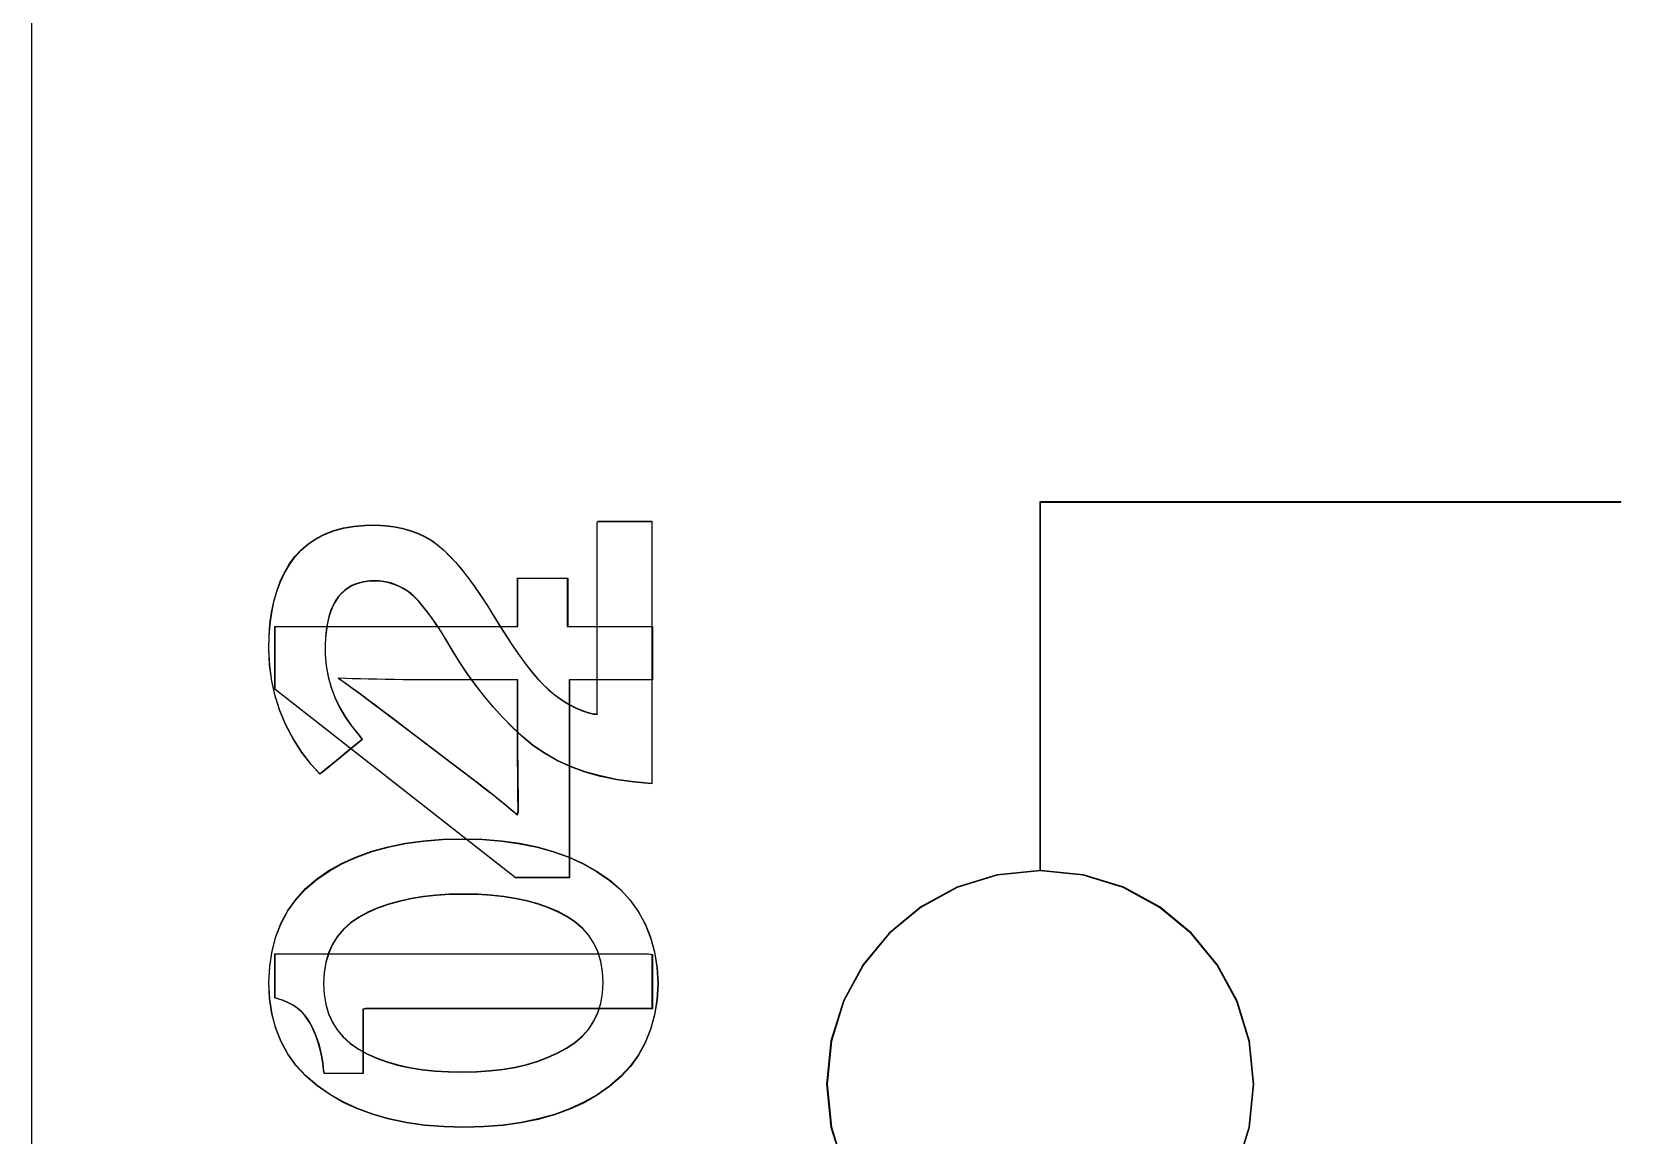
# Model space of a CAD drawing. Extents: x 1 to 47.7, y 0.2 to 35.
# Drawn here: x 34.5485 to 34.958, y 14.8725 to 15.1567 of the extents above; entities that cross this region are included whole.
import ezdxf

# ---------------------------------------------------------------- set-up
doc = ezdxf.new("R2010")
doc.units = 0
doc.header["$MEASUREMENT"] = 0
for name, color, linetype in [('5_1___24__TARGET_LEDS___12', 7, 'CONTINUOUS'), ('6_2___8__INDEPENDENT_INPUT', 7, 'CONTINUOUS'), ('6_3___8__OPTOISO_INDEPENDE', 7, 'CONTINUOUS'), ('6_4___24__OPTOISO_INDEPEND', 7, 'CONTINUOUS'), ('6_5___8__INDEPENDENT_INPUT', 7, 'CONTINUOUS'), ('6_6___8__INDEPENDENT_INPUT', 7, 'CONTINUOUS'), ('6_7___8__OPTOISO_INDEPENDE', 7, 'CONTINUOUS'), ('6_8___8__OPTOISO_INDEPENDE', 7, 'CONTINUOUS'), ('7_0_____DWG', 7, 'CONTINUOUS')]:
    doc.layers.add(name, color=color, linetype=linetype)

msp = doc.modelspace()

# ---------------------------------------------------------------- linework, layer by layer
at = {"layer": '5_1___24__TARGET_LEDS___12'}
for points in [[(34.80842, 14.94072), (34.80842, 15.03572), (34.95803, 15.03572)], [(34.68655, 15.00352), (34.70839, 15.00352), (34.70839, 14.98983), (34.68703, 14.98983), (34.68703, 14.93886), (34.67312, 14.93886), (34.61121, 14.98737), (34.61121, 15.00352), (34.67373, 15.00352), (34.67373, 15.016), (34.68655, 15.016), (34.68655, 15.00352)], [(34.85908, 14.86431), (34.86229, 14.87463), (34.8634, 14.88571), (34.86229, 14.89679), (34.85908, 14.90712), (34.85402, 14.91646), (34.8473, 14.92461), (34.83917, 14.93132), (34.82983, 14.9364), (34.8195, 14.9396), (34.80842, 14.94072), (34.79733, 14.9396), (34.787, 14.9364), (34.77765, 14.93132), (34.76951, 14.92461), (34.7628, 14.91646), (34.75772, 14.90712), (34.75452, 14.89679), (34.7534, 14.88571), (34.75452, 14.87463), (34.75772, 14.86431)]]:
    msp.add_lwpolyline(points, dxfattribs=at)
for points in [[(34.62756, 14.99023), (34.62869, 14.98943), (34.62989, 14.98858), (34.63114, 14.98768), (34.63247, 14.98671), (34.63386, 14.98569), (34.63531, 14.98461), (34.63683, 14.98348), (34.63841, 14.98229), (34.63942, 14.98152), (34.64129, 14.9801), (34.64442, 14.97773), (34.64834, 14.97475), (34.65257, 14.97154), (34.65663, 14.96847), (34.66004, 14.96588), (34.66231, 14.96415), (34.66323, 14.96346), (34.66475, 14.9623), (34.66621, 14.96116), (34.6676, 14.96006), (34.66892, 14.95899), (34.67019, 14.95796), (34.67138, 14.95695), (34.67251, 14.95597), (34.67358, 14.95503), (34.67387, 14.95587), (34.67386, 14.95748), (34.67386, 14.95915), (34.67384, 14.96088), (34.67383, 14.96268), (34.67381, 14.96455), (34.67378, 14.96648), (34.67376, 14.96847), (34.67373, 14.97), (34.67373, 14.97118), (34.67373, 14.97353), (34.67373, 14.97665), (34.67373, 14.98014), (34.67373, 14.9836), (34.67373, 14.98663), (34.67373, 14.98884), (34.67373, 14.98982), (34.67291, 14.98983), (34.67021, 14.98983), (34.66616, 14.98983), (34.66135, 14.98983), (34.65632, 14.98983), (34.65167, 14.98983), (34.64795, 14.98983), (34.64573, 14.98983), (34.64431, 14.98985), (34.64192, 14.98988), (34.63962, 14.98992), (34.6374, 14.98996), (34.63526, 14.99001), (34.63321, 14.99006), (34.63125, 14.99011), (34.62936, 14.99017)], [(34.70839, 14.90513), (34.70554, 14.90513), (34.69795, 14.90513), (34.68709, 14.90513), (34.67441, 14.90513), (34.66136, 14.90513), (34.64941, 14.90513), (34.64, 14.90513), (34.6346, 14.90513), (34.63386, 14.90496), (34.63386, 14.90375), (34.63386, 14.90165), (34.63386, 14.89897), (34.63386, 14.89605), (34.63386, 14.89321), (34.63386, 14.89077), (34.63386, 14.88907), (34.63386, 14.88843), (34.63347, 14.88843), (34.63245, 14.88843), (34.63099, 14.88843), (34.62928, 14.88843), (34.62752, 14.88843), (34.62591, 14.88843), (34.62465, 14.88843), (34.62392, 14.88843), (34.62375, 14.8893), (34.62355, 14.89099), (34.62329, 14.89262), (34.62297, 14.89419), (34.62258, 14.89571), (34.62212, 14.89716), (34.6216, 14.89856), (34.62101, 14.8999), (34.62036, 14.90118), (34.61966, 14.90237), (34.61885, 14.90344), (34.61795, 14.90441), (34.61695, 14.90527), (34.61584, 14.90602), (34.61464, 14.90667), (34.61334, 14.90721), (34.61194, 14.90764), (34.61121, 14.90793), (34.61121, 14.90876), (34.61121, 14.9102), (34.61121, 14.91203), (34.61121, 14.91402), (34.61121, 14.91596), (34.61121, 14.91763), (34.61121, 14.91879), (34.61121, 14.91922), (34.61492, 14.91922), (34.62482, 14.91922), (34.63898, 14.91922), (34.65551, 14.91922), (34.67253, 14.91922), (34.68811, 14.91922), (34.70038, 14.91922), (34.70742, 14.91922), (34.70839, 14.91908), (34.70839, 14.91806), (34.70839, 14.91628), (34.70839, 14.91402), (34.70839, 14.91156), (34.70839, 14.90916), (34.70839, 14.9071), (34.70839, 14.90567)]]:
    msp.add_lwpolyline(points, close=True, dxfattribs=at)
at = {"layer": '6_2___8__INDEPENDENT_INPUT'}
for points in [[(34.80829, 14.94073), (34.80829, 15.03573), (34.95794, 15.03573)], [(34.85895, 14.86432), (34.86216, 14.87464), (34.86327, 14.88572), (34.86216, 14.89681), (34.85895, 14.90713), (34.85388, 14.91648), (34.84717, 14.92462), (34.83903, 14.93134), (34.82968, 14.93641), (34.81936, 14.93962), (34.80827, 14.94073), (34.79719, 14.93962), (34.78686, 14.93641), (34.77752, 14.93134), (34.76938, 14.92462), (34.76266, 14.91648), (34.75759, 14.90713), (34.75439, 14.89681), (34.75327, 14.88572), (34.75439, 14.87464), (34.75759, 14.86432)]]:
    msp.add_lwpolyline(points, dxfattribs=at)
for points in [[(34.70825, 14.96315), (34.70359, 14.96355), (34.69917, 14.96419), (34.69498, 14.96506), (34.69104, 14.96617), (34.68733, 14.96751), (34.68386, 14.96909), (34.68063, 14.9709), (34.67763, 14.97295), (34.67488, 14.97524), (34.67229, 14.97768), (34.66979, 14.98022), (34.66738, 14.98286), (34.66507, 14.9856), (34.66285, 14.98844), (34.66073, 14.99138), (34.6587, 14.99442), (34.65676, 14.99757), (34.65515, 15.00031), (34.65388, 15.00234), (34.65266, 15.00421), (34.65148, 15.00591), (34.65034, 15.00746), (34.64925, 15.00884), (34.64819, 15.01006), (34.64717, 15.01112), (34.64619, 15.01202), (34.64523, 15.01273), (34.64425, 15.01334), (34.64325, 15.01387), (34.64224, 15.01432), (34.64121, 15.01469), (34.64016, 15.01498), (34.63909, 15.01519), (34.638, 15.01532), (34.6369, 15.01537), (34.63559, 15.01533), (34.63433, 15.01518), (34.63313, 15.01493), (34.632, 15.01457), (34.63095, 15.0141), (34.62995, 15.01353), (34.62903, 15.01286), (34.62818, 15.01208), (34.6274, 15.01118), (34.62666, 15.01012), (34.62602, 15.00892), (34.62546, 15.00758), (34.625, 15.0061), (34.62463, 15.00447), (34.62434, 15.00271), (34.62415, 15.0008), (34.62404, 14.99875), (34.62406, 14.99634), (34.62432, 14.99349), (34.62481, 14.99072), (34.62555, 14.98802), (34.62652, 14.98539), (34.62774, 14.98284), (34.62919, 14.98035), (34.63088, 14.97794), (34.6328, 14.97559), (34.63361, 14.97447), (34.63282, 14.97383), (34.63147, 14.97273), (34.62976, 14.97134), (34.62789, 14.96982), (34.62605, 14.96832), (34.62444, 14.96701), (34.62325, 14.96605), (34.62269, 14.96559), (34.62048, 14.96805), (34.61797, 14.97133), (34.61578, 14.97474), (34.61391, 14.97827), (34.61238, 14.98192), (34.61117, 14.98569), (34.61029, 14.98959), (34.60974, 14.99361), (34.60951, 14.99776), (34.60959, 15.00107), (34.60984, 15.00421), (34.61026, 15.00719), (34.61084, 15.01), (34.61158, 15.01265), (34.61249, 15.01512), (34.61357, 15.01744), (34.61481, 15.01958), (34.61623, 15.02155), (34.61787, 15.02333), (34.61969, 15.02488), (34.6217, 15.02622), (34.62388, 15.02735), (34.62623, 15.02826), (34.62877, 15.02895), (34.63148, 15.02942), (34.63437, 15.02968), (34.63714, 15.02972), (34.63952, 15.02958), (34.64178, 15.0293), (34.64393, 15.02888), (34.64597, 15.02832), (34.64791, 15.02761), (34.64973, 15.02676), (34.65145, 15.02577), (34.65305, 15.02463), (34.65458, 15.0233), (34.65612, 15.02179), (34.65767, 15.0201), (34.65925, 15.01824), (34.66085, 15.01622), (34.66246, 15.01402), (34.6641, 15.01165), (34.66575, 15.00912), (34.66743, 15.00641), (34.6692, 15.0035), (34.67093, 15.00078), (34.67261, 14.99826), (34.67424, 14.99594), (34.67581, 14.99382), (34.67732, 14.99191), (34.67879, 14.9902), (34.68019, 14.98869), (34.68155, 14.98739), (34.68292, 14.98622), (34.68431, 14.98516), (34.68573, 14.98421), (34.68716, 14.98337), (34.68862, 14.98263), (34.6901, 14.98199), (34.6916, 14.98147), (34.69312, 14.98104), (34.69415, 14.98103), (34.69415, 14.98392), (34.69415, 14.98952), (34.69415, 14.99693), (34.69415, 15.00528), (34.69415, 15.01368), (34.69415, 15.02124), (34.69415, 15.02708), (34.69415, 15.03032), (34.69431, 15.03069), (34.69532, 15.03069), (34.69704, 15.03069), (34.69921, 15.03069), (34.7016, 15.03069), (34.70395, 15.03069), (34.706, 15.03069), (34.70751, 15.03069), (34.70823, 15.03069), (34.70825, 15.02919), (34.70825, 15.0235), (34.70825, 15.01468), (34.70825, 15.00393), (34.70825, 14.99244), (34.70825, 14.98142), (34.70825, 14.97207), (34.70825, 14.96558)], [(34.65949, 14.94889), (34.66464, 14.94876), (34.66955, 14.94837), (34.67422, 14.94772), (34.67865, 14.94681), (34.68284, 14.94564), (34.68679, 14.94421), (34.69051, 14.94252), (34.69399, 14.94057), (34.69722, 14.93836), (34.7001, 14.93588), (34.70261, 14.93316), (34.70474, 14.93019), (34.7065, 14.92697), (34.70789, 14.92351), (34.7089, 14.9198), (34.70954, 14.91585), (34.70981, 14.91164), (34.70955, 14.90748), (34.70891, 14.90356), (34.70791, 14.89989), (34.70653, 14.89646), (34.70479, 14.89327), (34.70267, 14.89033), (34.70019, 14.88763), (34.69734, 14.88518), (34.69416, 14.88297), (34.69073, 14.88102), (34.68706, 14.87933), (34.68313, 14.8779), (34.67896, 14.87673), (34.67454, 14.87582), (34.66986, 14.87517), (34.66494, 14.87478), (34.65976, 14.87465), (34.6546, 14.87478), (34.64968, 14.87517), (34.645, 14.87583), (34.64056, 14.87676), (34.63636, 14.87794), (34.6324, 14.87939), (34.62868, 14.88111), (34.6252, 14.88309), (34.62196, 14.88533), (34.61907, 14.88781), (34.61656, 14.89053), (34.61444, 14.89349), (34.61269, 14.89669), (34.61132, 14.90013), (34.61034, 14.90381), (34.60973, 14.90774), (34.60951, 14.9119), (34.60976, 14.9161), (34.61038, 14.92006), (34.61136, 14.92376), (34.61272, 14.92721), (34.61445, 14.93041), (34.61655, 14.93336), (34.61902, 14.93605), (34.62186, 14.9385), (34.62504, 14.94069), (34.62848, 14.94261), (34.63217, 14.94428), (34.6361, 14.94569), (34.64028, 14.94684), (34.64471, 14.94774), (34.64939, 14.94838), (34.65432, 14.94877)], [(34.65976, 14.93467), (34.65614, 14.93459), (34.65268, 14.93437), (34.64936, 14.93401), (34.6462, 14.9335), (34.6432, 14.93284), (34.64034, 14.93204), (34.63764, 14.9311), (34.63509, 14.93), (34.63271, 14.92874), (34.63061, 14.92728), (34.62878, 14.92563), (34.62722, 14.92378), (34.62595, 14.92174), (34.62495, 14.9195), (34.62423, 14.91707), (34.62378, 14.91445), (34.62362, 14.91164), (34.62378, 14.90887), (34.62422, 14.90629), (34.62493, 14.9039), (34.62592, 14.9017), (34.62718, 14.89969), (34.62871, 14.89786), (34.63052, 14.89623), (34.63259, 14.89479), (34.63492, 14.89352), (34.63742, 14.8924), (34.64009, 14.89144), (34.64291, 14.89063), (34.6459, 14.88997), (34.64905, 14.88947), (34.65237, 14.88912), (34.65585, 14.88892), (34.65949, 14.88888), (34.66309, 14.88895), (34.66653, 14.88918), (34.66982, 14.88956), (34.67295, 14.8901), (34.67593, 14.89079), (34.67875, 14.89163), (34.68141, 14.89262), (34.68392, 14.89377), (34.68631, 14.89506), (34.68848, 14.89651), (34.69037, 14.89815), (34.69198, 14.89998), (34.6933, 14.90199), (34.69433, 14.90419), (34.69507, 14.90657), (34.69553, 14.90914), (34.69571, 14.9119), (34.69554, 14.91471), (34.69508, 14.91733), (34.69435, 14.91975), (34.69333, 14.92197), (34.69203, 14.92399), (34.69044, 14.92582), (34.68858, 14.92745), (34.68643, 14.92889), (34.68407, 14.93012), (34.68159, 14.93118), (34.67895, 14.93211), (34.67615, 14.93289), (34.6732, 14.93353), (34.67008, 14.93403), (34.6668, 14.93438), (34.66336, 14.93459)]]:
    msp.add_lwpolyline(points, close=True, dxfattribs=at)
at = {"layer": '6_3___8__OPTOISO_INDEPENDE'}
for points in [[(34.80829, 14.94073), (34.80829, 15.03573), (34.95794, 15.03573)], [(34.85897, 14.86432), (34.86218, 14.87464), (34.86329, 14.88572), (34.86218, 14.89681), (34.85897, 14.90713), (34.8539, 14.91648), (34.84719, 14.92462), (34.83905, 14.93134), (34.82971, 14.93641), (34.81938, 14.93962), (34.80829, 14.94073), (34.79721, 14.93962), (34.78688, 14.93641), (34.77754, 14.93134), (34.7694, 14.92462), (34.76269, 14.91648), (34.75762, 14.90713), (34.75441, 14.89681), (34.7533, 14.88572), (34.75441, 14.87464), (34.75762, 14.86432)]]:
    msp.add_lwpolyline(points, dxfattribs=at)
for points in [[(34.70825, 14.96315), (34.70359, 14.96355), (34.69917, 14.96419), (34.69498, 14.96506), (34.69104, 14.96617), (34.68733, 14.96751), (34.68386, 14.96909), (34.68063, 14.9709), (34.67763, 14.97295), (34.67488, 14.97524), (34.67229, 14.97768), (34.66979, 14.98022), (34.66738, 14.98286), (34.66507, 14.9856), (34.66285, 14.98844), (34.66073, 14.99138), (34.6587, 14.99442), (34.65676, 14.99757), (34.65515, 15.00031), (34.65388, 15.00234), (34.65266, 15.00421), (34.65148, 15.00591), (34.65034, 15.00746), (34.64925, 15.00884), (34.64819, 15.01006), (34.64717, 15.01112), (34.64619, 15.01202), (34.64523, 15.01273), (34.64425, 15.01334), (34.64325, 15.01387), (34.64224, 15.01432), (34.64121, 15.01469), (34.64016, 15.01498), (34.63909, 15.01519), (34.638, 15.01532), (34.6369, 15.01537), (34.63559, 15.01533), (34.63433, 15.01518), (34.63313, 15.01493), (34.632, 15.01457), (34.63095, 15.0141), (34.62995, 15.01353), (34.62903, 15.01286), (34.62818, 15.01208), (34.6274, 15.01118), (34.62666, 15.01012), (34.62602, 15.00892), (34.62546, 15.00758), (34.625, 15.0061), (34.62463, 15.00447), (34.62434, 15.00271), (34.62415, 15.0008), (34.62404, 14.99875), (34.62406, 14.99634), (34.62432, 14.99349), (34.62481, 14.99072), (34.62555, 14.98802), (34.62652, 14.98539), (34.62774, 14.98284), (34.62919, 14.98035), (34.63088, 14.97794), (34.6328, 14.97559), (34.63361, 14.97447), (34.63282, 14.97383), (34.63147, 14.97273), (34.62976, 14.97134), (34.62789, 14.96982), (34.62605, 14.96832), (34.62444, 14.96701), (34.62325, 14.96605), (34.62269, 14.96559), (34.62048, 14.96805), (34.61797, 14.97133), (34.61578, 14.97474), (34.61391, 14.97827), (34.61238, 14.98192), (34.61117, 14.98569), (34.61029, 14.98959), (34.60974, 14.99361), (34.60951, 14.99776), (34.60959, 15.00107), (34.60984, 15.00421), (34.61026, 15.00719), (34.61084, 15.01), (34.61158, 15.01265), (34.61249, 15.01512), (34.61357, 15.01744), (34.61481, 15.01958), (34.61623, 15.02155), (34.61787, 15.02333), (34.61969, 15.02488), (34.6217, 15.02622), (34.62388, 15.02735), (34.62623, 15.02826), (34.62877, 15.02895), (34.63148, 15.02942), (34.63437, 15.02968), (34.63714, 15.02972), (34.63952, 15.02958), (34.64178, 15.0293), (34.64393, 15.02888), (34.64597, 15.02832), (34.64791, 15.02761), (34.64973, 15.02676), (34.65145, 15.02577), (34.65305, 15.02463), (34.65458, 15.0233), (34.65612, 15.02179), (34.65767, 15.0201), (34.65925, 15.01824), (34.66085, 15.01622), (34.66246, 15.01402), (34.6641, 15.01165), (34.66575, 15.00912), (34.66743, 15.00641), (34.6692, 15.0035), (34.67093, 15.00078), (34.67261, 14.99826), (34.67424, 14.99594), (34.67581, 14.99382), (34.67732, 14.99191), (34.67879, 14.9902), (34.68019, 14.98869), (34.68155, 14.98739), (34.68292, 14.98622), (34.68431, 14.98516), (34.68573, 14.98421), (34.68716, 14.98337), (34.68862, 14.98263), (34.6901, 14.98199), (34.6916, 14.98147), (34.69312, 14.98104), (34.69415, 14.98103), (34.69415, 14.98392), (34.69415, 14.98952), (34.69415, 14.99693), (34.69415, 15.00528), (34.69415, 15.01368), (34.69415, 15.02124), (34.69415, 15.02708), (34.69415, 15.03032), (34.69431, 15.03069), (34.69532, 15.03069), (34.69704, 15.03069), (34.69921, 15.03069), (34.7016, 15.03069), (34.70395, 15.03069), (34.706, 15.03069), (34.70751, 15.03069), (34.70823, 15.03069), (34.70825, 15.02919), (34.70825, 15.0235), (34.70825, 15.01468), (34.70825, 15.00393), (34.70825, 14.99244), (34.70825, 14.98142), (34.70825, 14.97207), (34.70825, 14.96558)], [(34.65949, 14.94889), (34.66464, 14.94876), (34.66955, 14.94837), (34.67422, 14.94772), (34.67865, 14.94681), (34.68284, 14.94564), (34.68679, 14.94421), (34.69051, 14.94252), (34.69399, 14.94057), (34.69722, 14.93836), (34.7001, 14.93588), (34.70261, 14.93316), (34.70474, 14.93019), (34.7065, 14.92697), (34.70789, 14.92351), (34.7089, 14.9198), (34.70954, 14.91585), (34.70981, 14.91164), (34.70955, 14.90748), (34.70891, 14.90356), (34.70791, 14.89989), (34.70653, 14.89646), (34.70479, 14.89327), (34.70267, 14.89033), (34.70019, 14.88763), (34.69734, 14.88518), (34.69416, 14.88297), (34.69073, 14.88102), (34.68706, 14.87933), (34.68313, 14.8779), (34.67896, 14.87673), (34.67454, 14.87582), (34.66986, 14.87517), (34.66494, 14.87478), (34.65976, 14.87465), (34.6546, 14.87478), (34.64968, 14.87517), (34.645, 14.87583), (34.64056, 14.87676), (34.63636, 14.87794), (34.6324, 14.87939), (34.62868, 14.88111), (34.6252, 14.88309), (34.62196, 14.88533), (34.61907, 14.88781), (34.61656, 14.89053), (34.61444, 14.89349), (34.61269, 14.89669), (34.61132, 14.90013), (34.61034, 14.90381), (34.60973, 14.90774), (34.60951, 14.9119), (34.60976, 14.9161), (34.61038, 14.92006), (34.61136, 14.92376), (34.61272, 14.92721), (34.61445, 14.93041), (34.61655, 14.93336), (34.61902, 14.93605), (34.62186, 14.9385), (34.62504, 14.94069), (34.62848, 14.94261), (34.63217, 14.94428), (34.6361, 14.94569), (34.64028, 14.94684), (34.64471, 14.94774), (34.64939, 14.94838), (34.65432, 14.94877)], [(34.65976, 14.93467), (34.65614, 14.93459), (34.65268, 14.93437), (34.64936, 14.93401), (34.6462, 14.9335), (34.6432, 14.93284), (34.64034, 14.93204), (34.63764, 14.9311), (34.63509, 14.93), (34.63271, 14.92874), (34.63061, 14.92728), (34.62878, 14.92563), (34.62722, 14.92378), (34.62595, 14.92174), (34.62495, 14.9195), (34.62423, 14.91707), (34.62378, 14.91445), (34.62362, 14.91164), (34.62378, 14.90887), (34.62422, 14.90629), (34.62493, 14.9039), (34.62592, 14.9017), (34.62718, 14.89969), (34.62871, 14.89786), (34.63052, 14.89623), (34.63259, 14.89479), (34.63492, 14.89352), (34.63742, 14.8924), (34.64009, 14.89144), (34.64291, 14.89063), (34.6459, 14.88997), (34.64905, 14.88947), (34.65237, 14.88912), (34.65585, 14.88892), (34.65949, 14.88888), (34.66309, 14.88895), (34.66653, 14.88918), (34.66982, 14.88956), (34.67295, 14.8901), (34.67593, 14.89079), (34.67875, 14.89163), (34.68141, 14.89262), (34.68392, 14.89377), (34.68631, 14.89506), (34.68848, 14.89651), (34.69037, 14.89815), (34.69198, 14.89998), (34.6933, 14.90199), (34.69433, 14.90419), (34.69507, 14.90657), (34.69553, 14.90914), (34.69571, 14.9119), (34.69554, 14.91471), (34.69508, 14.91733), (34.69435, 14.91975), (34.69333, 14.92197), (34.69203, 14.92399), (34.69044, 14.92582), (34.68858, 14.92745), (34.68643, 14.92889), (34.68407, 14.93012), (34.68159, 14.93118), (34.67895, 14.93211), (34.67615, 14.93289), (34.6732, 14.93353), (34.67008, 14.93403), (34.6668, 14.93438), (34.66336, 14.93459)]]:
    msp.add_lwpolyline(points, close=True, dxfattribs=at)
at = {"layer": '6_4___24__OPTOISO_INDEPEND'}
for points in [[(34.80829, 14.94073), (34.80829, 15.03573), (34.95794, 15.03573)], [(34.68644, 15.00353), (34.70828, 15.00353), (34.70828, 14.98985), (34.68692, 14.98985), (34.68692, 14.93888), (34.67301, 14.93888), (34.6111, 14.98739), (34.6111, 15.00353), (34.67362, 15.00353), (34.67362, 15.01601), (34.68644, 15.01601), (34.68644, 15.00353)], [(34.85895, 14.86432), (34.86216, 14.87464), (34.86327, 14.88572), (34.86216, 14.89681), (34.85895, 14.90713), (34.85389, 14.91648), (34.84717, 14.92462), (34.83904, 14.93134), (34.8297, 14.93641), (34.81937, 14.93962), (34.80829, 14.94073), (34.7972, 14.93962), (34.78687, 14.93641), (34.77752, 14.93134), (34.76938, 14.92462), (34.76267, 14.91648), (34.75759, 14.90713), (34.75439, 14.89681), (34.75327, 14.88572), (34.75439, 14.87464), (34.75759, 14.86432)]]:
    msp.add_lwpolyline(points, dxfattribs=at)
for points in [[(34.62745, 14.99024), (34.62858, 14.98945), (34.62978, 14.9886), (34.63104, 14.98769), (34.63236, 14.98673), (34.63375, 14.98571), (34.6352, 14.98463), (34.63672, 14.98349), (34.6383, 14.9823), (34.63931, 14.98153), (34.64118, 14.98012), (34.64431, 14.97774), (34.64823, 14.97476), (34.65246, 14.97156), (34.65652, 14.96848), (34.65993, 14.9659), (34.6622, 14.96417), (34.66312, 14.96347), (34.66464, 14.96231), (34.6661, 14.96118), (34.66749, 14.96008), (34.66882, 14.95901), (34.67008, 14.95797), (34.67127, 14.95696), (34.6724, 14.95599), (34.67347, 14.95504), (34.67376, 14.95589), (34.67376, 14.95749), (34.67375, 14.95916), (34.67374, 14.9609), (34.67372, 14.9627), (34.6737, 14.96456), (34.67368, 14.96649), (34.67365, 14.96849), (34.67362, 14.97002), (34.67362, 14.9712), (34.67362, 14.97355), (34.67362, 14.97666), (34.67362, 14.98015), (34.67362, 14.98361), (34.67362, 14.98664), (34.67362, 14.98885), (34.67362, 14.98983), (34.6728, 14.98985), (34.6701, 14.98985), (34.66605, 14.98985), (34.66124, 14.98985), (34.65622, 14.98985), (34.65156, 14.98985), (34.64784, 14.98985), (34.64562, 14.98985), (34.6442, 14.98986), (34.64181, 14.9899), (34.63951, 14.98993), (34.63729, 14.98998), (34.63515, 14.99002), (34.6331, 14.99007), (34.63114, 14.99012), (34.62925, 14.99018)], [(34.70828, 14.90514), (34.70543, 14.90514), (34.69784, 14.90514), (34.68698, 14.90514), (34.6743, 14.90514), (34.66125, 14.90514), (34.6493, 14.90514), (34.63989, 14.90514), (34.63449, 14.90514), (34.63375, 14.90498), (34.63375, 14.90377), (34.63375, 14.90166), (34.63375, 14.89898), (34.63375, 14.89606), (34.63375, 14.89322), (34.63375, 14.89079), (34.63375, 14.88909), (34.63375, 14.88845), (34.63336, 14.88845), (34.63234, 14.88845), (34.63088, 14.88845), (34.62917, 14.88845), (34.62742, 14.88845), (34.62581, 14.88845), (34.62454, 14.88845), (34.62381, 14.88845), (34.62364, 14.88931), (34.62344, 14.891), (34.62318, 14.89263), (34.62286, 14.89421), (34.62247, 14.89572), (34.62201, 14.89718), (34.62149, 14.89857), (34.6209, 14.89991), (34.62025, 14.9012), (34.61955, 14.90238), (34.61874, 14.90345), (34.61784, 14.90442), (34.61684, 14.90528), (34.61573, 14.90604), (34.61453, 14.90668), (34.61323, 14.90722), (34.61183, 14.90766), (34.6111, 14.90794), (34.6111, 14.90877), (34.6111, 14.91021), (34.6111, 14.91204), (34.6111, 14.91404), (34.6111, 14.91598), (34.6111, 14.91764), (34.6111, 14.9188), (34.6111, 14.91924), (34.61482, 14.91924), (34.62471, 14.91924), (34.63887, 14.91924), (34.65541, 14.91924), (34.67242, 14.91924), (34.688, 14.91924), (34.70027, 14.91924), (34.70731, 14.91924), (34.70828, 14.9191), (34.70828, 14.91808), (34.70828, 14.9163), (34.70828, 14.91404), (34.70828, 14.91157), (34.70828, 14.90917), (34.70828, 14.90712), (34.70828, 14.90568)]]:
    msp.add_lwpolyline(points, close=True, dxfattribs=at)
at = {"layer": '6_5___8__INDEPENDENT_INPUT'}
for points in [[(34.80828, 14.94062), (34.80828, 15.03573), (34.95793, 15.03573)], [(34.85895, 14.86432), (34.86216, 14.87464), (34.86327, 14.88572), (34.86216, 14.89681), (34.85895, 14.90713), (34.85388, 14.91648), (34.84717, 14.92462), (34.83903, 14.93134), (34.82968, 14.93641), (34.81936, 14.93961), (34.80827, 14.94073), (34.79719, 14.93961), (34.78686, 14.93641), (34.77752, 14.93134), (34.76938, 14.92462), (34.76266, 14.91648), (34.75759, 14.90713), (34.75439, 14.89681), (34.75327, 14.88572), (34.75439, 14.87464), (34.75759, 14.86432)]]:
    msp.add_lwpolyline(points, dxfattribs=at)
for points in [[(34.70825, 14.96315), (34.70359, 14.96355), (34.69917, 14.96419), (34.69498, 14.96506), (34.69104, 14.96617), (34.68733, 14.96751), (34.68386, 14.96909), (34.68063, 14.9709), (34.67763, 14.97295), (34.67488, 14.97524), (34.67229, 14.97768), (34.66979, 14.98022), (34.66738, 14.98286), (34.66507, 14.9856), (34.66285, 14.98844), (34.66073, 14.99138), (34.6587, 14.99442), (34.65676, 14.99757), (34.65515, 15.00031), (34.65388, 15.00234), (34.65266, 15.00421), (34.65148, 15.00591), (34.65034, 15.00746), (34.64925, 15.00884), (34.64819, 15.01006), (34.64717, 15.01112), (34.64619, 15.01202), (34.64523, 15.01273), (34.64425, 15.01334), (34.64325, 15.01387), (34.64224, 15.01432), (34.64121, 15.01469), (34.64016, 15.01498), (34.63909, 15.01519), (34.638, 15.01532), (34.6369, 15.01537), (34.63559, 15.01533), (34.63433, 15.01518), (34.63313, 15.01493), (34.632, 15.01457), (34.63095, 15.0141), (34.62995, 15.01353), (34.62903, 15.01286), (34.62818, 15.01208), (34.6274, 15.01118), (34.62666, 15.01012), (34.62602, 15.00892), (34.62546, 15.00758), (34.625, 15.0061), (34.62463, 15.00447), (34.62434, 15.00271), (34.62415, 15.0008), (34.62404, 14.99875), (34.62406, 14.99634), (34.62432, 14.99349), (34.62481, 14.99072), (34.62555, 14.98802), (34.62652, 14.98539), (34.62774, 14.98284), (34.62919, 14.98035), (34.63088, 14.97794), (34.6328, 14.97559), (34.63361, 14.97447), (34.63282, 14.97383), (34.63147, 14.97273), (34.62976, 14.97134), (34.62789, 14.96982), (34.62605, 14.96832), (34.62444, 14.96701), (34.62325, 14.96605), (34.62269, 14.96559), (34.62048, 14.96805), (34.61797, 14.97133), (34.61578, 14.97474), (34.61391, 14.97827), (34.61238, 14.98192), (34.61117, 14.98569), (34.61029, 14.98959), (34.60974, 14.99361), (34.60951, 14.99776), (34.60959, 15.00107), (34.60984, 15.00421), (34.61026, 15.00719), (34.61084, 15.01), (34.61158, 15.01265), (34.61249, 15.01512), (34.61357, 15.01744), (34.61481, 15.01958), (34.61623, 15.02155), (34.61787, 15.02333), (34.61969, 15.02488), (34.6217, 15.02622), (34.62388, 15.02735), (34.62623, 15.02826), (34.62877, 15.02895), (34.63148, 15.02942), (34.63437, 15.02968), (34.63714, 15.02972), (34.63952, 15.02958), (34.64178, 15.0293), (34.64393, 15.02888), (34.64597, 15.02832), (34.64791, 15.02761), (34.64973, 15.02676), (34.65145, 15.02577), (34.65305, 15.02463), (34.65458, 15.0233), (34.65612, 15.02179), (34.65767, 15.0201), (34.65925, 15.01824), (34.66085, 15.01622), (34.66246, 15.01402), (34.6641, 15.01165), (34.66575, 15.00912), (34.66743, 15.00641), (34.6692, 15.0035), (34.67093, 15.00078), (34.67261, 14.99826), (34.67424, 14.99594), (34.67581, 14.99382), (34.67732, 14.99191), (34.67879, 14.9902), (34.68019, 14.98869), (34.68155, 14.98739), (34.68292, 14.98622), (34.68431, 14.98516), (34.68573, 14.98421), (34.68716, 14.98337), (34.68862, 14.98263), (34.6901, 14.98199), (34.6916, 14.98147), (34.69312, 14.98104), (34.69415, 14.98103), (34.69415, 14.98392), (34.69415, 14.98952), (34.69415, 14.99693), (34.69415, 15.00528), (34.69415, 15.01368), (34.69415, 15.02124), (34.69415, 15.02708), (34.69415, 15.03032), (34.69431, 15.03069), (34.69532, 15.03069), (34.69704, 15.03069), (34.69921, 15.03069), (34.7016, 15.03069), (34.70395, 15.03069), (34.706, 15.03069), (34.70751, 15.03069), (34.70823, 15.03069), (34.70825, 15.02919), (34.70825, 15.0235), (34.70825, 15.01468), (34.70825, 15.00393), (34.70825, 14.99244), (34.70825, 14.98142), (34.70825, 14.97207), (34.70825, 14.96558)], [(34.65949, 14.94889), (34.66464, 14.94876), (34.66955, 14.94837), (34.67422, 14.94772), (34.67865, 14.94681), (34.68284, 14.94564), (34.68679, 14.94421), (34.69051, 14.94252), (34.69399, 14.94057), (34.69722, 14.93836), (34.7001, 14.93588), (34.70261, 14.93316), (34.70474, 14.93019), (34.7065, 14.92697), (34.70789, 14.92351), (34.7089, 14.9198), (34.70954, 14.91585), (34.70981, 14.91164), (34.70955, 14.90748), (34.70891, 14.90356), (34.70791, 14.89989), (34.70653, 14.89646), (34.70479, 14.89327), (34.70267, 14.89033), (34.70019, 14.88763), (34.69734, 14.88518), (34.69416, 14.88297), (34.69073, 14.88102), (34.68706, 14.87933), (34.68313, 14.8779), (34.67896, 14.87673), (34.67454, 14.87582), (34.66986, 14.87517), (34.66494, 14.87478), (34.65976, 14.87465), (34.6546, 14.87478), (34.64968, 14.87517), (34.645, 14.87583), (34.64056, 14.87676), (34.63636, 14.87794), (34.6324, 14.87939), (34.62868, 14.88111), (34.6252, 14.88309), (34.62196, 14.88533), (34.61907, 14.88781), (34.61656, 14.89053), (34.61444, 14.89349), (34.61269, 14.89669), (34.61132, 14.90013), (34.61034, 14.90381), (34.60973, 14.90774), (34.60951, 14.9119), (34.60976, 14.9161), (34.61038, 14.92006), (34.61136, 14.92376), (34.61272, 14.92721), (34.61445, 14.93041), (34.61655, 14.93336), (34.61902, 14.93605), (34.62186, 14.9385), (34.62504, 14.94069), (34.62848, 14.94261), (34.63217, 14.94428), (34.6361, 14.94569), (34.64028, 14.94684), (34.64471, 14.94774), (34.64939, 14.94838), (34.65432, 14.94877)], [(34.65976, 14.93467), (34.65614, 14.93459), (34.65268, 14.93437), (34.64936, 14.93401), (34.6462, 14.9335), (34.6432, 14.93284), (34.64034, 14.93204), (34.63764, 14.9311), (34.63509, 14.93), (34.63271, 14.92874), (34.63061, 14.92728), (34.62878, 14.92563), (34.62722, 14.92378), (34.62595, 14.92174), (34.62495, 14.9195), (34.62423, 14.91707), (34.62378, 14.91445), (34.62362, 14.91164), (34.62378, 14.90887), (34.62422, 14.90629), (34.62493, 14.9039), (34.62592, 14.9017), (34.62718, 14.89969), (34.62871, 14.89786), (34.63052, 14.89623), (34.63259, 14.89479), (34.63492, 14.89352), (34.63742, 14.8924), (34.64009, 14.89144), (34.64291, 14.89063), (34.6459, 14.88997), (34.64905, 14.88947), (34.65237, 14.88912), (34.65585, 14.88892), (34.65949, 14.88888), (34.66309, 14.88895), (34.66653, 14.88918), (34.66982, 14.88956), (34.67295, 14.8901), (34.67593, 14.89079), (34.67875, 14.89163), (34.68141, 14.89262), (34.68392, 14.89377), (34.68631, 14.89506), (34.68848, 14.89651), (34.69037, 14.89815), (34.69198, 14.89998), (34.6933, 14.90199), (34.69433, 14.90419), (34.69507, 14.90657), (34.69553, 14.90914), (34.69571, 14.9119), (34.69554, 14.91471), (34.69508, 14.91733), (34.69435, 14.91975), (34.69333, 14.92197), (34.69203, 14.92399), (34.69044, 14.92582), (34.68858, 14.92745), (34.68643, 14.92889), (34.68407, 14.93012), (34.68159, 14.93118), (34.67895, 14.93211), (34.67615, 14.93289), (34.6732, 14.93353), (34.67008, 14.93403), (34.6668, 14.93438), (34.66336, 14.93459)]]:
    msp.add_lwpolyline(points, close=True, dxfattribs=at)
at = {"layer": '6_6___8__INDEPENDENT_INPUT'}
for points in [[(34.80829, 14.94073), (34.80829, 15.03573), (34.95794, 15.03573)], [(34.85897, 14.86432), (34.86218, 14.87464), (34.86329, 14.88572), (34.86218, 14.89681), (34.85897, 14.90713), (34.8539, 14.91648), (34.84719, 14.92462), (34.83905, 14.93134), (34.82971, 14.93641), (34.81938, 14.93962), (34.80829, 14.94073), (34.79721, 14.93962), (34.78688, 14.93641), (34.77754, 14.93134), (34.7694, 14.92462), (34.76269, 14.91648), (34.75762, 14.90713), (34.75441, 14.89681), (34.7533, 14.88572), (34.75441, 14.87464), (34.75762, 14.86432)]]:
    msp.add_lwpolyline(points, dxfattribs=at)
for points in [[(34.70825, 14.96315), (34.70359, 14.96355), (34.69917, 14.96419), (34.69498, 14.96506), (34.69104, 14.96617), (34.68733, 14.96751), (34.68386, 14.96909), (34.68063, 14.9709), (34.67763, 14.97295), (34.67488, 14.97524), (34.67229, 14.97768), (34.66979, 14.98022), (34.66738, 14.98286), (34.66507, 14.9856), (34.66285, 14.98844), (34.66073, 14.99138), (34.6587, 14.99442), (34.65676, 14.99757), (34.65515, 15.00031), (34.65388, 15.00234), (34.65266, 15.00421), (34.65148, 15.00591), (34.65034, 15.00746), (34.64925, 15.00884), (34.64819, 15.01006), (34.64717, 15.01112), (34.64619, 15.01202), (34.64523, 15.01273), (34.64425, 15.01334), (34.64325, 15.01387), (34.64224, 15.01432), (34.64121, 15.01469), (34.64016, 15.01498), (34.63909, 15.01519), (34.638, 15.01532), (34.6369, 15.01537), (34.63559, 15.01533), (34.63433, 15.01518), (34.63313, 15.01493), (34.632, 15.01457), (34.63095, 15.0141), (34.62995, 15.01353), (34.62903, 15.01286), (34.62818, 15.01208), (34.6274, 15.01118), (34.62666, 15.01012), (34.62602, 15.00892), (34.62546, 15.00758), (34.625, 15.0061), (34.62463, 15.00447), (34.62434, 15.00271), (34.62415, 15.0008), (34.62404, 14.99875), (34.62406, 14.99634), (34.62432, 14.99349), (34.62481, 14.99072), (34.62555, 14.98802), (34.62652, 14.98539), (34.62774, 14.98284), (34.62919, 14.98035), (34.63088, 14.97794), (34.6328, 14.97559), (34.63361, 14.97447), (34.63282, 14.97383), (34.63147, 14.97273), (34.62976, 14.97134), (34.62789, 14.96982), (34.62605, 14.96832), (34.62444, 14.96701), (34.62325, 14.96605), (34.62269, 14.96559), (34.62048, 14.96805), (34.61797, 14.97133), (34.61578, 14.97474), (34.61391, 14.97827), (34.61238, 14.98192), (34.61117, 14.98569), (34.61029, 14.98959), (34.60974, 14.99361), (34.60951, 14.99776), (34.60959, 15.00107), (34.60984, 15.00421), (34.61026, 15.00719), (34.61084, 15.01), (34.61158, 15.01265), (34.61249, 15.01512), (34.61357, 15.01744), (34.61481, 15.01958), (34.61623, 15.02155), (34.61787, 15.02333), (34.61969, 15.02488), (34.6217, 15.02622), (34.62388, 15.02735), (34.62623, 15.02826), (34.62877, 15.02895), (34.63148, 15.02942), (34.63437, 15.02968), (34.63714, 15.02972), (34.63952, 15.02958), (34.64178, 15.0293), (34.64393, 15.02888), (34.64597, 15.02832), (34.64791, 15.02761), (34.64973, 15.02676), (34.65145, 15.02577), (34.65305, 15.02463), (34.65458, 15.0233), (34.65612, 15.02179), (34.65767, 15.0201), (34.65925, 15.01824), (34.66085, 15.01622), (34.66246, 15.01402), (34.6641, 15.01165), (34.66575, 15.00912), (34.66743, 15.00641), (34.6692, 15.0035), (34.67093, 15.00078), (34.67261, 14.99826), (34.67424, 14.99594), (34.67581, 14.99382), (34.67732, 14.99191), (34.67879, 14.9902), (34.68019, 14.98869), (34.68155, 14.98739), (34.68292, 14.98622), (34.68431, 14.98516), (34.68573, 14.98421), (34.68716, 14.98337), (34.68862, 14.98263), (34.6901, 14.98199), (34.6916, 14.98147), (34.69312, 14.98104), (34.69415, 14.98103), (34.69415, 14.98392), (34.69415, 14.98952), (34.69415, 14.99693), (34.69415, 15.00528), (34.69415, 15.01368), (34.69415, 15.02124), (34.69415, 15.02708), (34.69415, 15.03032), (34.69431, 15.03069), (34.69532, 15.03069), (34.69704, 15.03069), (34.69921, 15.03069), (34.7016, 15.03069), (34.70395, 15.03069), (34.706, 15.03069), (34.70751, 15.03069), (34.70823, 15.03069), (34.70825, 15.02919), (34.70825, 15.0235), (34.70825, 15.01468), (34.70825, 15.00393), (34.70825, 14.99244), (34.70825, 14.98142), (34.70825, 14.97207), (34.70825, 14.96558)], [(34.65949, 14.94889), (34.66464, 14.94876), (34.66955, 14.94837), (34.67422, 14.94772), (34.67865, 14.94681), (34.68284, 14.94564), (34.68679, 14.94421), (34.69051, 14.94252), (34.69399, 14.94057), (34.69722, 14.93836), (34.7001, 14.93588), (34.70261, 14.93316), (34.70474, 14.93019), (34.7065, 14.92697), (34.70789, 14.92351), (34.7089, 14.9198), (34.70954, 14.91585), (34.70981, 14.91164), (34.70955, 14.90748), (34.70891, 14.90356), (34.70791, 14.89989), (34.70653, 14.89646), (34.70479, 14.89327), (34.70267, 14.89033), (34.70019, 14.88763), (34.69734, 14.88518), (34.69416, 14.88297), (34.69073, 14.88102), (34.68706, 14.87933), (34.68313, 14.8779), (34.67896, 14.87673), (34.67454, 14.87582), (34.66986, 14.87517), (34.66494, 14.87478), (34.65976, 14.87465), (34.6546, 14.87478), (34.64968, 14.87517), (34.645, 14.87583), (34.64056, 14.87676), (34.63636, 14.87794), (34.6324, 14.87939), (34.62868, 14.88111), (34.6252, 14.88309), (34.62196, 14.88533), (34.61907, 14.88781), (34.61656, 14.89053), (34.61444, 14.89349), (34.61269, 14.89669), (34.61132, 14.90013), (34.61034, 14.90381), (34.60973, 14.90774), (34.60951, 14.9119), (34.60976, 14.9161), (34.61038, 14.92006), (34.61136, 14.92376), (34.61272, 14.92721), (34.61445, 14.93041), (34.61655, 14.93336), (34.61902, 14.93605), (34.62186, 14.9385), (34.62504, 14.94069), (34.62848, 14.94261), (34.63217, 14.94428), (34.6361, 14.94569), (34.64028, 14.94684), (34.64471, 14.94774), (34.64939, 14.94838), (34.65432, 14.94877)], [(34.65976, 14.93467), (34.65614, 14.93459), (34.65268, 14.93437), (34.64936, 14.93401), (34.6462, 14.9335), (34.6432, 14.93284), (34.64034, 14.93204), (34.63764, 14.9311), (34.63509, 14.93), (34.63271, 14.92874), (34.63061, 14.92728), (34.62878, 14.92563), (34.62722, 14.92378), (34.62595, 14.92174), (34.62495, 14.9195), (34.62423, 14.91707), (34.62378, 14.91445), (34.62362, 14.91164), (34.62378, 14.90887), (34.62422, 14.90629), (34.62493, 14.9039), (34.62592, 14.9017), (34.62718, 14.89969), (34.62871, 14.89786), (34.63052, 14.89623), (34.63259, 14.89479), (34.63492, 14.89352), (34.63742, 14.8924), (34.64009, 14.89144), (34.64291, 14.89063), (34.6459, 14.88997), (34.64905, 14.88947), (34.65237, 14.88912), (34.65585, 14.88892), (34.65949, 14.88888), (34.66309, 14.88895), (34.66653, 14.88918), (34.66982, 14.88956), (34.67295, 14.8901), (34.67593, 14.89079), (34.67875, 14.89163), (34.68141, 14.89262), (34.68392, 14.89377), (34.68631, 14.89506), (34.68848, 14.89651), (34.69037, 14.89815), (34.69198, 14.89998), (34.6933, 14.90199), (34.69433, 14.90419), (34.69507, 14.90657), (34.69553, 14.90914), (34.69571, 14.9119), (34.69554, 14.91471), (34.69508, 14.91733), (34.69435, 14.91975), (34.69333, 14.92197), (34.69203, 14.92399), (34.69044, 14.92582), (34.68858, 14.92745), (34.68643, 14.92889), (34.68407, 14.93012), (34.68159, 14.93118), (34.67895, 14.93211), (34.67615, 14.93289), (34.6732, 14.93353), (34.67008, 14.93403), (34.6668, 14.93438), (34.66336, 14.93459)]]:
    msp.add_lwpolyline(points, close=True, dxfattribs=at)
at = {"layer": '6_7___8__OPTOISO_INDEPENDE'}
for points in [[(34.80829, 14.94073), (34.80829, 15.03573), (34.95794, 15.03573)], [(34.85895, 14.86432), (34.86216, 14.87464), (34.86327, 14.88572), (34.86216, 14.89681), (34.85895, 14.90713), (34.85388, 14.91648), (34.84717, 14.92462), (34.83903, 14.93134), (34.82968, 14.93641), (34.81936, 14.93962), (34.80827, 14.94073), (34.79719, 14.93962), (34.78686, 14.93641), (34.77752, 14.93134), (34.76938, 14.92462), (34.76266, 14.91648), (34.75759, 14.90713), (34.75439, 14.89681), (34.75327, 14.88572), (34.75439, 14.87464), (34.75759, 14.86432)]]:
    msp.add_lwpolyline(points, dxfattribs=at)
for points in [[(34.70825, 14.96315), (34.70359, 14.96355), (34.69917, 14.96419), (34.69498, 14.96506), (34.69104, 14.96617), (34.68733, 14.96751), (34.68386, 14.96909), (34.68063, 14.9709), (34.67763, 14.97295), (34.67488, 14.97524), (34.67229, 14.97768), (34.66979, 14.98022), (34.66738, 14.98286), (34.66507, 14.9856), (34.66285, 14.98844), (34.66073, 14.99138), (34.6587, 14.99442), (34.65676, 14.99757), (34.65515, 15.00031), (34.65388, 15.00234), (34.65266, 15.00421), (34.65148, 15.00591), (34.65034, 15.00746), (34.64925, 15.00884), (34.64819, 15.01006), (34.64717, 15.01112), (34.64619, 15.01202), (34.64523, 15.01273), (34.64425, 15.01334), (34.64325, 15.01387), (34.64224, 15.01432), (34.64121, 15.01469), (34.64016, 15.01498), (34.63909, 15.01519), (34.638, 15.01532), (34.6369, 15.01537), (34.63559, 15.01533), (34.63433, 15.01518), (34.63313, 15.01493), (34.632, 15.01457), (34.63095, 15.0141), (34.62995, 15.01353), (34.62903, 15.01286), (34.62818, 15.01208), (34.6274, 15.01118), (34.62666, 15.01012), (34.62602, 15.00892), (34.62546, 15.00758), (34.625, 15.0061), (34.62463, 15.00447), (34.62434, 15.00271), (34.62415, 15.0008), (34.62404, 14.99875), (34.62406, 14.99634), (34.62432, 14.99349), (34.62481, 14.99072), (34.62555, 14.98802), (34.62652, 14.98539), (34.62774, 14.98284), (34.62919, 14.98035), (34.63088, 14.97794), (34.6328, 14.97559), (34.63361, 14.97447), (34.63282, 14.97383), (34.63147, 14.97273), (34.62976, 14.97134), (34.62789, 14.96982), (34.62605, 14.96832), (34.62444, 14.96701), (34.62325, 14.96605), (34.62269, 14.96559), (34.62048, 14.96805), (34.61797, 14.97133), (34.61578, 14.97474), (34.61391, 14.97827), (34.61238, 14.98192), (34.61117, 14.98569), (34.61029, 14.98959), (34.60974, 14.99361), (34.60951, 14.99776), (34.60959, 15.00107), (34.60984, 15.00421), (34.61026, 15.00719), (34.61084, 15.01), (34.61158, 15.01265), (34.61249, 15.01512), (34.61357, 15.01744), (34.61481, 15.01958), (34.61623, 15.02155), (34.61787, 15.02333), (34.61969, 15.02488), (34.6217, 15.02622), (34.62388, 15.02735), (34.62623, 15.02826), (34.62877, 15.02895), (34.63148, 15.02942), (34.63437, 15.02968), (34.63714, 15.02972), (34.63952, 15.02958), (34.64178, 15.0293), (34.64393, 15.02888), (34.64597, 15.02832), (34.64791, 15.02761), (34.64973, 15.02676), (34.65145, 15.02577), (34.65305, 15.02463), (34.65458, 15.0233), (34.65612, 15.02179), (34.65767, 15.0201), (34.65925, 15.01824), (34.66085, 15.01622), (34.66246, 15.01402), (34.6641, 15.01165), (34.66575, 15.00912), (34.66743, 15.00641), (34.6692, 15.0035), (34.67093, 15.00078), (34.67261, 14.99826), (34.67424, 14.99594), (34.67581, 14.99382), (34.67732, 14.99191), (34.67879, 14.9902), (34.68019, 14.98869), (34.68155, 14.98739), (34.68292, 14.98622), (34.68431, 14.98516), (34.68573, 14.98421), (34.68716, 14.98337), (34.68862, 14.98263), (34.6901, 14.98199), (34.6916, 14.98147), (34.69312, 14.98104), (34.69415, 14.98103), (34.69415, 14.98392), (34.69415, 14.98952), (34.69415, 14.99693), (34.69415, 15.00528), (34.69415, 15.01368), (34.69415, 15.02124), (34.69415, 15.02708), (34.69415, 15.03032), (34.69431, 15.03069), (34.69532, 15.03069), (34.69704, 15.03069), (34.69921, 15.03069), (34.7016, 15.03069), (34.70395, 15.03069), (34.706, 15.03069), (34.70751, 15.03069), (34.70823, 15.03069), (34.70825, 15.02919), (34.70825, 15.0235), (34.70825, 15.01468), (34.70825, 15.00393), (34.70825, 14.99244), (34.70825, 14.98142), (34.70825, 14.97207), (34.70825, 14.96558)], [(34.65949, 14.94889), (34.66464, 14.94876), (34.66955, 14.94837), (34.67422, 14.94772), (34.67865, 14.94681), (34.68284, 14.94564), (34.68679, 14.94421), (34.69051, 14.94252), (34.69399, 14.94057), (34.69722, 14.93836), (34.7001, 14.93588), (34.70261, 14.93316), (34.70474, 14.93019), (34.7065, 14.92697), (34.70789, 14.92351), (34.7089, 14.9198), (34.70954, 14.91585), (34.70981, 14.91164), (34.70955, 14.90748), (34.70891, 14.90356), (34.70791, 14.89989), (34.70653, 14.89646), (34.70479, 14.89327), (34.70267, 14.89033), (34.70019, 14.88763), (34.69734, 14.88518), (34.69416, 14.88297), (34.69073, 14.88102), (34.68706, 14.87933), (34.68313, 14.8779), (34.67896, 14.87673), (34.67454, 14.87582), (34.66986, 14.87517), (34.66494, 14.87478), (34.65976, 14.87465), (34.6546, 14.87478), (34.64968, 14.87517), (34.645, 14.87583), (34.64056, 14.87676), (34.63636, 14.87794), (34.6324, 14.87939), (34.62868, 14.88111), (34.6252, 14.88309), (34.62196, 14.88533), (34.61907, 14.88781), (34.61656, 14.89053), (34.61444, 14.89349), (34.61269, 14.89669), (34.61132, 14.90013), (34.61034, 14.90381), (34.60973, 14.90774), (34.60951, 14.9119), (34.60976, 14.9161), (34.61038, 14.92006), (34.61136, 14.92376), (34.61272, 14.92721), (34.61445, 14.93041), (34.61655, 14.93336), (34.61902, 14.93605), (34.62186, 14.9385), (34.62504, 14.94069), (34.62848, 14.94261), (34.63217, 14.94428), (34.6361, 14.94569), (34.64028, 14.94684), (34.64471, 14.94774), (34.64939, 14.94838), (34.65432, 14.94877)], [(34.65976, 14.93467), (34.65614, 14.93459), (34.65268, 14.93437), (34.64936, 14.93401), (34.6462, 14.9335), (34.6432, 14.93284), (34.64034, 14.93204), (34.63764, 14.9311), (34.63509, 14.93), (34.63271, 14.92874), (34.63061, 14.92728), (34.62878, 14.92563), (34.62722, 14.92378), (34.62595, 14.92174), (34.62495, 14.9195), (34.62423, 14.91707), (34.62378, 14.91445), (34.62362, 14.91164), (34.62378, 14.90887), (34.62422, 14.90629), (34.62493, 14.9039), (34.62592, 14.9017), (34.62718, 14.89969), (34.62871, 14.89786), (34.63052, 14.89623), (34.63259, 14.89479), (34.63492, 14.89352), (34.63742, 14.8924), (34.64009, 14.89144), (34.64291, 14.89063), (34.6459, 14.88997), (34.64905, 14.88947), (34.65237, 14.88912), (34.65585, 14.88892), (34.65949, 14.88888), (34.66309, 14.88895), (34.66653, 14.88918), (34.66982, 14.88956), (34.67295, 14.8901), (34.67593, 14.89079), (34.67875, 14.89163), (34.68141, 14.89262), (34.68392, 14.89377), (34.68631, 14.89506), (34.68848, 14.89651), (34.69037, 14.89815), (34.69198, 14.89998), (34.6933, 14.90199), (34.69433, 14.90419), (34.69507, 14.90657), (34.69553, 14.90914), (34.69571, 14.9119), (34.69554, 14.91471), (34.69508, 14.91733), (34.69435, 14.91975), (34.69333, 14.92197), (34.69203, 14.92399), (34.69044, 14.92582), (34.68858, 14.92745), (34.68643, 14.92889), (34.68407, 14.93012), (34.68159, 14.93118), (34.67895, 14.93211), (34.67615, 14.93289), (34.6732, 14.93353), (34.67008, 14.93403), (34.6668, 14.93438), (34.66336, 14.93459)]]:
    msp.add_lwpolyline(points, close=True, dxfattribs=at)
at = {"layer": '6_8___8__OPTOISO_INDEPENDE'}
for points in [[(34.8083, 14.94062), (34.8083, 15.03562), (34.95793, 15.03562)], [(34.85898, 14.86421), (34.86218, 14.87453), (34.8633, 14.88561), (34.86218, 14.8967), (34.85898, 14.90702), (34.85391, 14.91637), (34.84719, 14.92451), (34.83905, 14.93123), (34.82971, 14.9363), (34.81939, 14.93951), (34.8083, 14.94062), (34.79721, 14.93951), (34.78689, 14.9363), (34.77755, 14.93123), (34.76941, 14.92451), (34.76269, 14.91637), (34.75762, 14.90702), (34.75442, 14.8967), (34.7533, 14.88561), (34.75442, 14.87453), (34.75762, 14.86421)]]:
    msp.add_lwpolyline(points, dxfattribs=at)
for points in [[(34.70828, 14.96305), (34.70362, 14.96345), (34.6992, 14.96409), (34.69501, 14.96496), (34.69106, 14.96607), (34.68736, 14.96742), (34.68389, 14.96899), (34.68065, 14.97081), (34.67766, 14.97286), (34.67491, 14.97514), (34.67231, 14.97758), (34.66982, 14.98012), (34.66741, 14.98276), (34.6651, 14.9855), (34.66288, 14.98834), (34.66076, 14.99129), (34.65872, 14.99433), (34.65678, 14.99747), (34.65517, 15.00022), (34.65391, 15.00225), (34.65269, 15.00411), (34.65151, 15.00582), (34.65037, 15.00736), (34.64927, 15.00875), (34.64821, 15.00997), (34.6472, 15.01103), (34.64622, 15.01192), (34.64526, 15.01264), (34.64428, 15.01325), (34.64328, 15.01378), (34.64227, 15.01423), (34.64124, 15.01459), (34.64018, 15.01488), (34.63912, 15.01509), (34.63803, 15.01522), (34.63692, 15.01527), (34.63562, 15.01523), (34.63436, 15.01508), (34.63316, 15.01483), (34.63203, 15.01447), (34.63097, 15.01401), (34.62998, 15.01344), (34.62906, 15.01276), (34.62821, 15.01198), (34.62742, 15.01109), (34.62669, 15.01003), (34.62605, 15.00883), (34.62549, 15.00749), (34.62503, 15.006), (34.62465, 15.00438), (34.62437, 15.00261), (34.62418, 15.0007), (34.62407, 14.99865), (34.62408, 14.99624), (34.62434, 14.9934), (34.62484, 14.99063), (34.62558, 14.98793), (34.62655, 14.9853), (34.62776, 14.98274), (34.62921, 14.98025), (34.6309, 14.97784), (34.63283, 14.9755), (34.63363, 14.97438), (34.63284, 14.97373), (34.63149, 14.97264), (34.62979, 14.97125), (34.62791, 14.96972), (34.62607, 14.96823), (34.62446, 14.96692), (34.62328, 14.96596), (34.62272, 14.9655), (34.62051, 14.96795), (34.61799, 14.97123), (34.6158, 14.97464), (34.61394, 14.97817), (34.6124, 14.98182), (34.6112, 14.9856), (34.61031, 14.9895), (34.60976, 14.99352), (34.60954, 14.99766), (34.60962, 15.00097), (34.60987, 15.00412), (34.61028, 15.0071), (34.61086, 15.00991), (34.61161, 15.01255), (34.61252, 15.01503), (34.61359, 15.01734), (34.61483, 15.01948), (34.61625, 15.02146), (34.6179, 15.02323), (34.61972, 15.02479), (34.62172, 15.02613), (34.6239, 15.02725), (34.62626, 15.02816), (34.62879, 15.02885), (34.63151, 15.02933), (34.6344, 15.02959), (34.63717, 15.02962), (34.63954, 15.02949), (34.6418, 15.02921), (34.64396, 15.02879), (34.646, 15.02822), (34.64793, 15.02751), (34.64976, 15.02666), (34.65147, 15.02567), (34.65308, 15.02453), (34.65461, 15.02321), (34.65614, 15.02169), (34.6577, 15.02001), (34.65928, 15.01815), (34.66087, 15.01612), (34.66249, 15.01393), (34.66413, 15.01156), (34.66578, 15.00902), (34.66746, 15.00631), (34.66923, 15.00341), (34.67096, 15.00069), (34.67264, 14.99816), (34.67427, 14.99584), (34.67584, 14.99373), (34.67735, 14.99182), (34.67881, 14.9901), (34.68022, 14.9886), (34.68157, 14.98729), (34.68295, 14.98613), (34.68434, 14.98507), (34.68576, 14.98412), (34.68719, 14.98327), (34.68865, 14.98253), (34.69013, 14.9819), (34.69163, 14.98137), (34.69315, 14.98095), (34.69417, 14.98094), (34.69417, 14.98383), (34.69417, 14.98942), (34.69417, 14.99684), (34.69417, 15.00519), (34.69417, 15.01358), (34.69417, 15.02114), (34.69417, 15.02699), (34.69417, 15.03022), (34.69434, 15.03059), (34.69535, 15.03059), (34.69706, 15.03059), (34.69924, 15.03059), (34.70163, 15.03059), (34.70397, 15.03059), (34.70602, 15.03059), (34.70753, 15.03059), (34.70825, 15.03059), (34.70828, 15.0291), (34.70828, 15.0234), (34.70828, 15.01458), (34.70828, 15.00383), (34.70828, 14.99235), (34.70828, 14.98133), (34.70828, 14.97197), (34.70828, 14.96548)], [(34.65952, 14.9488), (34.66467, 14.94867), (34.66957, 14.94828), (34.67424, 14.94763), (34.67867, 14.94672), (34.68287, 14.94555), (34.68682, 14.94412), (34.69054, 14.94243), (34.69402, 14.94048), (34.69725, 14.93826), (34.70013, 14.93579), (34.70263, 14.93306), (34.70477, 14.93009), (34.70653, 14.92688), (34.70792, 14.92342), (34.70893, 14.91971), (34.70957, 14.91575), (34.70984, 14.91155), (34.70957, 14.90738), (34.70894, 14.90347), (34.70793, 14.89979), (34.70656, 14.89636), (34.70481, 14.89318), (34.7027, 14.89023), (34.70022, 14.88754), (34.69737, 14.88508), (34.69418, 14.88287), (34.69076, 14.88092), (34.68708, 14.87923), (34.68316, 14.8778), (34.67899, 14.87663), (34.67456, 14.87572), (34.66989, 14.87507), (34.66496, 14.87468), (34.65979, 14.87455), (34.65463, 14.87468), (34.64971, 14.87508), (34.64503, 14.87574), (34.64059, 14.87666), (34.63639, 14.87785), (34.63243, 14.8793), (34.62871, 14.88101), (34.62523, 14.88299), (34.62199, 14.88523), (34.6191, 14.88771), (34.61659, 14.89043), (34.61446, 14.89339), (34.61272, 14.8966), (34.61135, 14.90004), (34.61037, 14.90372), (34.60976, 14.90764), (34.60954, 14.9118), (34.60979, 14.91601), (34.6104, 14.91996), (34.61139, 14.92366), (34.61275, 14.92711), (34.61448, 14.93031), (34.61658, 14.93326), (34.61904, 14.93596), (34.62188, 14.93841), (34.62507, 14.94059), (34.62851, 14.94252), (34.63219, 14.94418), (34.63613, 14.94559), (34.64031, 14.94675), (34.64474, 14.94764), (34.64942, 14.94829), (34.65434, 14.94867)], [(34.65979, 14.93457), (34.65617, 14.9345), (34.6527, 14.93428), (34.64939, 14.93391), (34.64623, 14.9334), (34.64322, 14.93275), (34.64037, 14.93195), (34.63767, 14.931), (34.63512, 14.92991), (34.63274, 14.92865), (34.63063, 14.92719), (34.6288, 14.92553), (34.62725, 14.92368), (34.62598, 14.92164), (34.62498, 14.91941), (34.62426, 14.91698), (34.62381, 14.91436), (34.62364, 14.91155), (34.62381, 14.90878), (34.62425, 14.9062), (34.62496, 14.90381), (34.62595, 14.9016), (34.62721, 14.89959), (34.62874, 14.89777), (34.63054, 14.89614), (34.63262, 14.89469), (34.63495, 14.89343), (34.63745, 14.89231), (34.64011, 14.89135), (34.64294, 14.89054), (34.64593, 14.88988), (34.64908, 14.88937), (34.6524, 14.88902), (34.65588, 14.88883), (34.65952, 14.88878), (34.66312, 14.88886), (34.66656, 14.88909), (34.66985, 14.88947), (34.67298, 14.89001), (34.67596, 14.89069), (34.67877, 14.89154), (34.68144, 14.89253), (34.68395, 14.89368), (34.68633, 14.89496), (34.68851, 14.89642), (34.6904, 14.89806), (34.692, 14.89989), (34.69332, 14.9019), (34.69436, 14.9041), (34.6951, 14.90648), (34.69556, 14.90905), (34.69573, 14.9118), (34.69556, 14.91462), (34.69511, 14.91723), (34.69437, 14.91965), (34.69336, 14.92187), (34.69206, 14.9239), (34.69047, 14.92573), (34.68861, 14.92736), (34.68646, 14.92879), (34.6841, 14.93002), (34.68162, 14.93109), (34.67898, 14.93201), (34.67618, 14.93279), (34.67322, 14.93343), (34.6701, 14.93393), (34.66682, 14.93429), (34.66339, 14.9345)]]:
    msp.add_lwpolyline(points, close=True, dxfattribs=at)
at = {"layer": '7_0_____DWG'}
msp.add_lwpolyline([(34.54846, 13.75805), (34.54846, 13.94184), (34.54846, 14.12409), (34.54846, 14.30473), (34.54846, 14.48365), (34.54846, 14.66076), (34.54846, 14.83596), (34.54846, 15.00916), (34.54846, 15.18026), (34.54846, 15.265), (34.54846, 15.34917), (34.54846, 15.43278), (34.54846, 15.5158), (34.54846, 15.59822), (34.54846, 15.68003), (34.54846, 15.76123)], dxfattribs=at)

doc.saveas('drawing.dxf')
